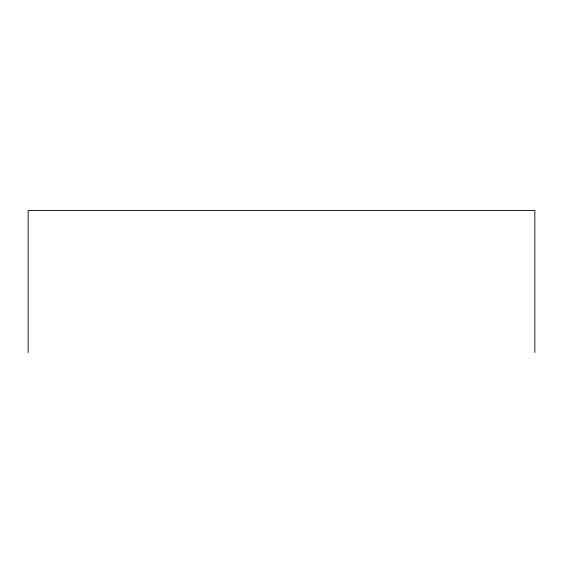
<?xml version="1.0" encoding="UTF-8"?>
<svg xmlns="http://www.w3.org/2000/svg" width="563" height="563" viewBox="0 0 563 563"><rect width="100%" height="100%" fill="white"/><g stroke="black" fill="none" stroke-linecap="round" stroke-linejoin="round"><path stroke-width="0.84" d="M534.85 352.508L534.85 210.492L28.15 210.492L28.15 352.508"/></g></svg>
